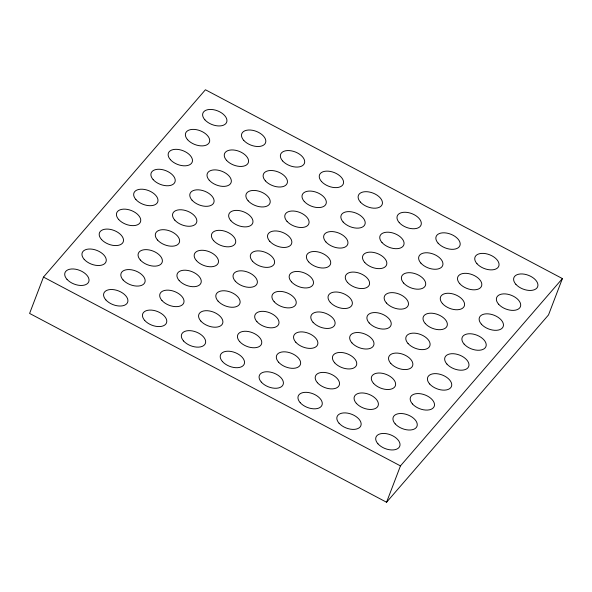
<?xml version="1.0" encoding="UTF-8"?>
<svg xmlns="http://www.w3.org/2000/svg" width="592" height="592" viewBox="0 0 592 592"><rect width="100%" height="100%" fill="white"/><g stroke="black" fill="none" stroke-linecap="round" stroke-linejoin="round"><path stroke-width="0.89" d="M43.482 277.078L29.6 313.427L386.569 502.245L548.518 314.922L562.4 278.573L205.431 89.755L43.482 277.078L400.451 465.897L562.4 278.573M386.569 502.245L400.451 465.897M66.97 279.313A12.728 7.393 20.9 0 0 87.964 283.072A12.728 7.393 20.9 0 0 75.68 269.234A12.728 7.393 20.9 0 0 66.97 279.313M105.842 299.878A12.728 7.393 20.9 0 0 126.836 303.637A12.728 7.393 20.9 0 0 114.559 289.791A12.728 7.393 20.9 0 0 105.842 299.878M144.714 320.435A12.728 7.393 20.9 0 0 165.708 324.194A12.728 7.393 20.9 0 0 153.432 310.356A12.728 7.393 20.9 0 0 144.714 320.435M183.594 340.999A12.728 7.393 20.9 0 0 204.58 344.759A12.728 7.393 20.9 0 0 192.304 330.921A12.728 7.393 20.9 0 0 183.594 340.999M222.466 361.564A12.728 7.393 20.9 0 0 243.46 365.323A12.728 7.393 20.9 0 0 231.176 351.485A12.728 7.393 20.9 0 0 222.466 361.564M261.338 382.121A12.728 7.393 20.9 0 0 282.332 385.88A12.728 7.393 20.9 0 0 270.056 372.042A12.728 7.393 20.9 0 0 261.338 382.121M300.211 402.686A12.728 7.393 20.9 0 0 321.204 406.445A12.728 7.393 20.9 0 0 308.928 392.607A12.728 7.393 20.9 0 0 300.211 402.686M339.083 423.25A12.728 7.393 20.9 0 0 360.077 427.01A12.728 7.393 20.9 0 0 347.8 413.172A12.728 7.393 20.9 0 0 339.083 423.25M377.962 443.815A12.728 7.393 20.9 0 0 398.949 447.574A12.728 7.393 20.9 0 0 386.672 433.729A12.728 7.393 20.9 0 0 377.962 443.815M84.205 259.37A12.728 7.393 20.9 0 0 105.198 263.129A12.728 7.393 20.9 0 0 92.922 249.291A12.728 7.393 20.9 0 0 84.205 259.37M123.084 279.935A12.728 7.393 20.9 0 0 144.071 283.694A12.728 7.393 20.9 0 0 131.794 269.856A12.728 7.393 20.9 0 0 123.084 279.935M161.956 300.499A12.728 7.393 20.9 0 0 182.95 304.258A12.728 7.393 20.9 0 0 170.666 290.42A12.728 7.393 20.9 0 0 161.956 300.499M200.829 321.056A12.728 7.393 20.9 0 0 221.822 324.823A12.728 7.393 20.9 0 0 209.546 310.978A12.728 7.393 20.9 0 0 200.829 321.056M239.701 341.621A12.728 7.393 20.9 0 0 260.695 345.38A12.728 7.393 20.9 0 0 248.418 331.542A12.728 7.393 20.9 0 0 239.701 341.621M278.58 362.186A12.728 7.393 20.9 0 0 299.567 365.945A12.728 7.393 20.9 0 0 287.29 352.107A12.728 7.393 20.9 0 0 278.58 362.186M317.453 382.75A12.728 7.393 20.9 0 0 338.446 386.509A12.728 7.393 20.9 0 0 326.162 372.671A12.728 7.393 20.9 0 0 317.453 382.75M356.325 403.307A12.728 7.393 20.9 0 0 377.319 407.067A12.728 7.393 20.9 0 0 365.042 393.229A12.728 7.393 20.9 0 0 356.325 403.307M395.197 423.872A12.728 7.393 20.9 0 0 416.191 427.631A12.728 7.393 20.9 0 0 403.914 413.793A12.728 7.393 20.9 0 0 395.197 423.872M101.447 239.434A12.728 7.393 20.9 0 0 122.44 243.194A12.728 7.393 20.9 0 0 110.156 229.356A12.728 7.393 20.9 0 0 101.447 239.434M140.319 259.999A12.728 7.393 20.9 0 0 161.313 263.758A12.728 7.393 20.9 0 0 149.036 249.92A12.728 7.393 20.9 0 0 140.319 259.999M179.191 280.556A12.728 7.393 20.9 0 0 200.185 284.315A12.728 7.393 20.9 0 0 187.908 270.477A12.728 7.393 20.9 0 0 179.191 280.556M218.071 301.121A12.728 7.393 20.9 0 0 239.057 304.88A12.728 7.393 20.9 0 0 226.78 291.042A12.728 7.393 20.9 0 0 218.071 301.121M256.943 321.685A12.728 7.393 20.9 0 0 277.937 325.445A12.728 7.393 20.9 0 0 265.653 311.607A12.728 7.393 20.9 0 0 256.943 321.685M295.815 342.243A12.728 7.393 20.9 0 0 316.809 346.002A12.728 7.393 20.9 0 0 304.532 332.164A12.728 7.393 20.9 0 0 295.815 342.243M334.687 362.807A12.728 7.393 20.9 0 0 355.681 366.566A12.728 7.393 20.9 0 0 343.404 352.728A12.728 7.393 20.9 0 0 334.687 362.807M373.567 383.372A12.728 7.393 20.9 0 0 394.553 387.131A12.728 7.393 20.9 0 0 382.277 373.293A12.728 7.393 20.9 0 0 373.567 383.372M412.439 403.936A12.728 7.393 20.9 0 0 433.433 407.696A12.728 7.393 20.9 0 0 421.149 393.858A12.728 7.393 20.9 0 0 412.439 403.936M118.681 219.491A12.728 7.393 20.9 0 0 139.675 223.251A12.728 7.393 20.9 0 0 127.398 209.413A12.728 7.393 20.9 0 0 118.681 219.491M157.561 240.056A12.728 7.393 20.9 0 0 178.547 243.815A12.728 7.393 20.9 0 0 166.271 229.977A12.728 7.393 20.9 0 0 157.561 240.056M196.433 260.621A12.728 7.393 20.9 0 0 217.427 264.38A12.728 7.393 20.9 0 0 205.143 250.542A12.728 7.393 20.9 0 0 196.433 260.621M235.305 281.185A12.728 7.393 20.9 0 0 256.299 284.944A12.728 7.393 20.9 0 0 244.022 271.099A12.728 7.393 20.9 0 0 235.305 281.185M274.177 301.742A12.728 7.393 20.9 0 0 295.171 305.502A12.728 7.393 20.9 0 0 282.895 291.664A12.728 7.393 20.9 0 0 274.177 301.742M313.057 322.307A12.728 7.393 20.9 0 0 334.043 326.066A12.728 7.393 20.9 0 0 321.767 312.228A12.728 7.393 20.9 0 0 313.057 322.307M351.929 342.872A12.728 7.393 20.9 0 0 372.923 346.631A12.728 7.393 20.9 0 0 360.639 332.793A12.728 7.393 20.9 0 0 351.929 342.872M390.801 363.429A12.728 7.393 20.9 0 0 411.795 367.188A12.728 7.393 20.9 0 0 399.519 353.35A12.728 7.393 20.9 0 0 390.801 363.429M429.674 383.993A12.728 7.393 20.9 0 0 450.667 387.753A12.728 7.393 20.9 0 0 438.391 373.915A12.728 7.393 20.9 0 0 429.674 383.993M135.923 199.556A12.728 7.393 20.9 0 0 156.917 203.315A12.728 7.393 20.9 0 0 144.64 189.477A12.728 7.393 20.9 0 0 135.923 199.556M174.795 220.12A12.728 7.393 20.9 0 0 195.789 223.88A12.728 7.393 20.9 0 0 183.513 210.042A12.728 7.393 20.9 0 0 174.795 220.12M213.668 240.678A12.728 7.393 20.9 0 0 234.661 244.437A12.728 7.393 20.9 0 0 222.385 230.599A12.728 7.393 20.9 0 0 213.668 240.678M252.547 261.242A12.728 7.393 20.9 0 0 273.534 265.001A12.728 7.393 20.9 0 0 261.257 251.163A12.728 7.393 20.9 0 0 252.547 261.242M291.419 281.807A12.728 7.393 20.9 0 0 312.413 285.566A12.728 7.393 20.9 0 0 300.129 271.728A12.728 7.393 20.9 0 0 291.419 281.807M330.292 302.371A12.728 7.393 20.9 0 0 351.285 306.131A12.728 7.393 20.9 0 0 339.009 292.285A12.728 7.393 20.9 0 0 330.292 302.371M369.164 322.929A12.728 7.393 20.9 0 0 390.158 326.688A12.728 7.393 20.9 0 0 377.881 312.85A12.728 7.393 20.9 0 0 369.164 322.929M408.043 343.493A12.728 7.393 20.9 0 0 429.03 347.252A12.728 7.393 20.9 0 0 416.753 333.414A12.728 7.393 20.9 0 0 408.043 343.493M446.916 364.058A12.728 7.393 20.9 0 0 467.909 367.817A12.728 7.393 20.9 0 0 455.625 353.979A12.728 7.393 20.9 0 0 446.916 364.058M153.158 179.62A12.728 7.393 20.9 0 0 174.152 183.379A12.728 7.393 20.9 0 0 161.875 169.534A12.728 7.393 20.9 0 0 153.158 179.62M192.037 200.177A12.728 7.393 20.9 0 0 213.024 203.937A12.728 7.393 20.9 0 0 200.747 190.099A12.728 7.393 20.9 0 0 192.037 200.177M230.91 220.742A12.728 7.393 20.9 0 0 251.903 224.501A12.728 7.393 20.9 0 0 239.627 210.663A12.728 7.393 20.9 0 0 230.91 220.742M269.782 241.307A12.728 7.393 20.9 0 0 290.776 245.066A12.728 7.393 20.9 0 0 278.499 231.228A12.728 7.393 20.9 0 0 269.782 241.307M308.654 261.864A12.728 7.393 20.9 0 0 329.648 265.623A12.728 7.393 20.9 0 0 317.371 251.785A12.728 7.393 20.9 0 0 308.654 261.864M347.534 282.428A12.728 7.393 20.9 0 0 368.52 286.188A12.728 7.393 20.9 0 0 356.243 272.35A12.728 7.393 20.9 0 0 347.534 282.428M386.406 302.993A12.728 7.393 20.9 0 0 407.4 306.752A12.728 7.393 20.9 0 0 395.116 292.914A12.728 7.393 20.9 0 0 386.406 302.993M425.278 323.558A12.728 7.393 20.9 0 0 446.272 327.317A12.728 7.393 20.9 0 0 433.995 313.471A12.728 7.393 20.9 0 0 425.278 323.558M464.15 344.115A12.728 7.393 20.9 0 0 485.144 347.874A12.728 7.393 20.9 0 0 472.867 334.036A12.728 7.393 20.9 0 0 464.15 344.115M170.4 159.677A12.728 7.393 20.9 0 0 191.394 163.436A12.728 7.393 20.9 0 0 179.117 149.598A12.728 7.393 20.9 0 0 170.4 159.677M209.272 180.242A12.728 7.393 20.9 0 0 230.266 184.001A12.728 7.393 20.9 0 0 217.989 170.163A12.728 7.393 20.9 0 0 209.272 180.242M248.144 200.806A12.728 7.393 20.9 0 0 269.138 204.566A12.728 7.393 20.9 0 0 256.861 190.72A12.728 7.393 20.9 0 0 248.144 200.806M287.024 221.364A12.728 7.393 20.9 0 0 308.01 225.123A12.728 7.393 20.9 0 0 295.734 211.285A12.728 7.393 20.9 0 0 287.024 221.364M325.896 241.928A12.728 7.393 20.9 0 0 346.89 245.687A12.728 7.393 20.9 0 0 334.613 231.849A12.728 7.393 20.9 0 0 325.896 241.928M364.768 262.493A12.728 7.393 20.9 0 0 385.762 266.252A12.728 7.393 20.9 0 0 373.485 252.414A12.728 7.393 20.9 0 0 364.768 262.493M403.64 283.05A12.728 7.393 20.9 0 0 424.634 286.809A12.728 7.393 20.9 0 0 412.358 272.971A12.728 7.393 20.9 0 0 403.64 283.05M442.52 303.615A12.728 7.393 20.9 0 0 463.506 307.374A12.728 7.393 20.9 0 0 451.23 293.536A12.728 7.393 20.9 0 0 442.52 303.615M481.392 324.179A12.728 7.393 20.9 0 0 502.386 327.938A12.728 7.393 20.9 0 0 490.102 314.1A12.728 7.393 20.9 0 0 481.392 324.179M187.634 139.742A12.728 7.393 20.9 0 0 208.628 143.501A12.728 7.393 20.9 0 0 196.352 129.663A12.728 7.393 20.9 0 0 187.634 139.742M226.514 160.299A12.728 7.393 20.9 0 0 247.5 164.058A12.728 7.393 20.9 0 0 235.224 150.22A12.728 7.393 20.9 0 0 226.514 160.299M265.386 180.863A12.728 7.393 20.9 0 0 286.38 184.623A12.728 7.393 20.9 0 0 274.103 170.785A12.728 7.393 20.9 0 0 265.386 180.863M304.258 201.428A12.728 7.393 20.9 0 0 325.252 205.187A12.728 7.393 20.9 0 0 312.976 191.349A12.728 7.393 20.9 0 0 304.258 201.428M343.131 221.993A12.728 7.393 20.9 0 0 364.124 225.752A12.728 7.393 20.9 0 0 351.848 211.906A12.728 7.393 20.9 0 0 343.131 221.993M382.01 242.55A12.728 7.393 20.9 0 0 402.997 246.309A12.728 7.393 20.9 0 0 390.72 232.471A12.728 7.393 20.9 0 0 382.01 242.55M420.882 263.114A12.728 7.393 20.9 0 0 441.876 266.874A12.728 7.393 20.9 0 0 429.6 253.036A12.728 7.393 20.9 0 0 420.882 263.114M459.755 283.679A12.728 7.393 20.9 0 0 480.748 287.438A12.728 7.393 20.9 0 0 468.472 273.6A12.728 7.393 20.9 0 0 459.755 283.679M498.627 304.236A12.728 7.393 20.9 0 0 519.621 307.995A12.728 7.393 20.9 0 0 507.344 294.157A12.728 7.393 20.9 0 0 498.627 304.236M204.876 119.799A12.728 7.393 20.9 0 0 225.87 123.558A12.728 7.393 20.9 0 0 213.594 109.72A12.728 7.393 20.9 0 0 204.876 119.799M243.749 140.363A12.728 7.393 20.9 0 0 264.742 144.122A12.728 7.393 20.9 0 0 252.466 130.284A12.728 7.393 20.9 0 0 243.749 140.363M282.621 160.928A12.728 7.393 20.9 0 0 303.615 164.687A12.728 7.393 20.9 0 0 291.338 150.849A12.728 7.393 20.9 0 0 282.621 160.928M321.5 181.485A12.728 7.393 20.9 0 0 342.487 185.244A12.728 7.393 20.9 0 0 330.21 171.406A12.728 7.393 20.9 0 0 321.5 181.485M360.373 202.05A12.728 7.393 20.9 0 0 381.366 205.809A12.728 7.393 20.9 0 0 369.09 191.971A12.728 7.393 20.9 0 0 360.373 202.05M399.245 222.614A12.728 7.393 20.9 0 0 420.239 226.373A12.728 7.393 20.9 0 0 407.962 212.535A12.728 7.393 20.9 0 0 399.245 222.614M438.117 243.179A12.728 7.393 20.9 0 0 459.111 246.938A12.728 7.393 20.9 0 0 446.834 233.093A12.728 7.393 20.9 0 0 438.117 243.179M476.997 263.736A12.728 7.393 20.9 0 0 497.983 267.495A12.728 7.393 20.9 0 0 485.706 253.657A12.728 7.393 20.9 0 0 476.997 263.736M515.869 284.301A12.728 7.393 20.9 0 0 536.863 288.06A12.728 7.393 20.9 0 0 524.586 274.222A12.728 7.393 20.9 0 0 515.869 284.301"/></g></svg>
